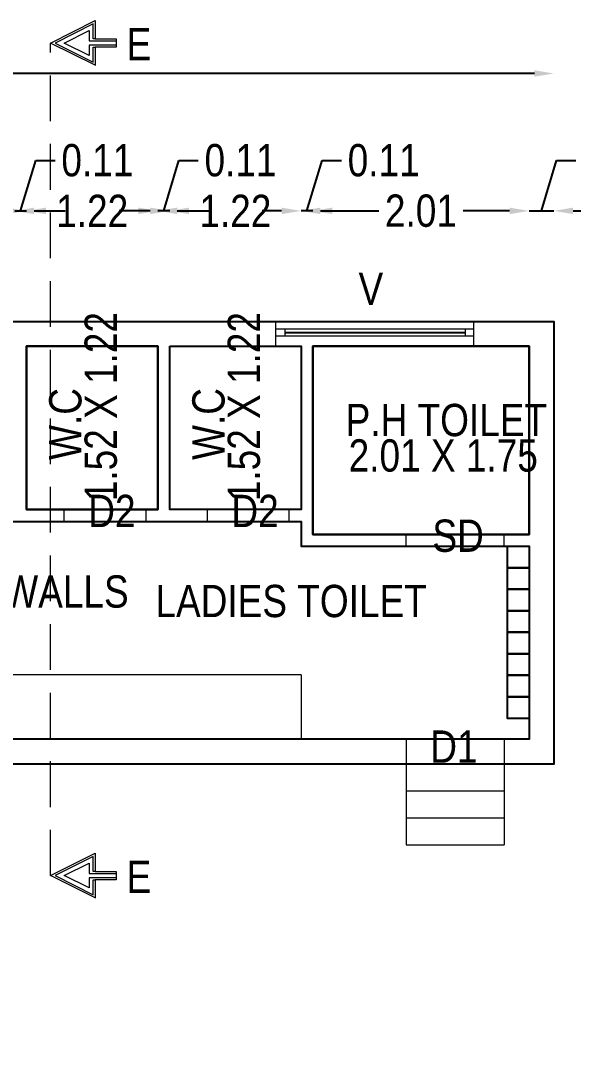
# Model space of a CAD drawing. Header units: metres. Extents: x 3750 to 6203, y 1588 to 3614.
# Drawn here: x 3816.61 to 3821.75, y 1644.06 to 1653.65 of the extents above; entities that cross this region are included whole.
import ezdxf

# ---------------------------------------------------------------- set-up
doc = ezdxf.new("R2010")
doc.units = ezdxf.units.M
doc.linetypes.add('DASHED', pattern=[0.75, 0.5, -0.25])
for name, color, linetype in [('BLK_1_FLR_0_WATER_CLOSET', 1, 'Continuous'), ('BLK_2_FLR_0_WATER_CLOSET', 1, 'Continuous'), ('BLK_3_FLR_0_WATER_CLOSET', 1, 'Continuous'), ('BLK_5_FLR_0_CARPET_AREA', 13, 'Continuous'), ('BLK_5_FLR_0_SP_WC', 233, 'Continuous'), ('BLK_5_FLR_0_WASH', 56, 'Continuous'), ('BLK_5_FLR_0_WATER_CLOSET', 1, 'Continuous'), ('BLK_6_FLR_0_SP_WC', 233, 'Continuous'), ('BLK_6_FLR_0_WATER_CLOSET', 2, 'Continuous'), ('BLK_7_FLR_0_SP_WC', 233, 'Continuous'), ('BLK_7_FLR_0_WATER_CLOSET', 233, 'Continuous')]:
    doc.layers.add(name, color=color, linetype=linetype)
doc.layers.add('BLK_5_FLR_0_ROOF_AREA', color=54, linetype='Continuous', plot=False)
doc.styles.add('RomanS', font='monos.ttf')
doc.styles.add('style2a', font='swissc.ttf')
doc.dimstyles.new('KOTTI 200', dxfattribs={"dimtxt": 0.44, "dimasz": 0.44, "dimexe": 0.5, "dimexo": 1, "dimgap": 0.075, "dimtad": 1, "dimdec": 0, "dimdsep": 46, "dimtxsty": 'RomanS', "dimcen": 0, "dimse1": 1, "dimse2": 1, "dimclrd": 8, "dimclre": 8, "dimclrt": 7, "dimadec": 0, "dimazin": 0, "dimtfac": 1, "dimtdec": 0, "dimtmove": 0, "dimatfit": 2, "dimfxl": 0, "dimtolj": 1, "dimtzin": 0, "dimarcsym": 0})
doc.dimstyles.get("Standard").update_dxf_attribs({"dimtxt": 0.3, "dimasz": 0.18, "dimexe": 0.18, "dimexo": 0.0625, "dimgap": 0.09, "dimtad": 0, "dimzin": 0, "dimdsep": 46, "dimtxsty": 'style2a', "dimcen": 0.09, "dimse1": 1, "dimse2": 1, "dimadec": 0, "dimazin": 0, "dimtfac": 1, "dimtofl": 0, "dimtmove": 0, "dimatfit": 3, "dimfxl": 0, "dimtolj": 1, "dimtzin": 0, "dimarcsym": 0})

# ---------------------------------------------------------------- blocks, each defined once
blk = doc.blocks.new('*D258')
at = {"color": 0, "lineweight": -2, "ltscale": 10}
for p, q in [((3815.1598, 1651.8806), (3814.9798, 1651.8806)), ((3816.7398, 1651.8806), (3816.9198, 1651.8806))]:
    blk.add_line(p, q, dxfattribs=at)
at = {"color": 0, "ltscale": 10}
for points in [[(3815.1598, 1651.9106), (3815.1598, 1651.8506), (3815.3398, 1651.8806)], [(3816.7398, 1651.9106), (3816.7398, 1651.8506), (3816.5598, 1651.8806)]]:
    blk.add_solid(points, dxfattribs=at)
at = {"layer": 'Defpoints', "color": 0, "ltscale": 10}
for p in [(3815.3398, 1651.8806), (3815.3398, 1650.6239), (3816.5598, 1650.6239)]:
    blk.add_point(p, dxfattribs=at)
at = {"color": 0, "lineweight": 18, "ltscale": 10, "insert": (3815.9498, 1651.8806), "char_height": 0.3, "attachment_point": 5, "style": 'style2a'}
blk.add_mtext('\\A1;1.22', dxfattribs=at)
blk = doc.blocks.new('*D259')
at = {"color": 0, "lineweight": -2, "ltscale": 10}
for p, q in [((3815.1598, 1651.8806), (3814.9798, 1651.8806)), ((3816.7398, 1651.8806), (3816.9198, 1651.8806))]:
    blk.add_line(p, q, dxfattribs=at)
at = {"color": 0, "ltscale": 10}
for points in [[(3815.1598, 1651.9106), (3815.1598, 1651.8506), (3815.3398, 1651.8806)], [(3816.7398, 1651.9106), (3816.7398, 1651.8506), (3816.5598, 1651.8806)]]:
    blk.add_solid(points, dxfattribs=at)
at = {"layer": 'Defpoints', "color": 0, "ltscale": 10}
for p in [(3816.5598, 1651.8806), (3815.3398, 1650.6239), (3816.5598, 1650.6239)]:
    blk.add_point(p, dxfattribs=at)
at = {"color": 0, "lineweight": 18, "ltscale": 10, "insert": (3815.9498, 1651.8806), "char_height": 0.3, "attachment_point": 5, "style": 'style2a'}
blk.add_mtext('\\A1;1.22', dxfattribs=at)
blk = doc.blocks.new('*D260')
at = {"color": 0, "lineweight": -2, "ltscale": 10}
for p, q in [((3816.6148, 1651.8806), (3816.7555, 1652.3496)), ((3816.7555, 1652.3496), (3816.9355, 1652.3496)), ((3816.3798, 1651.8806), (3816.1998, 1651.8806)), ((3816.5598, 1651.8806), (3816.6698, 1651.8806)), ((3816.8498, 1651.8806), (3817.0298, 1651.8806))]:
    blk.add_line(p, q, dxfattribs=at)
at = {"color": 0, "ltscale": 10}
for points in [[(3816.3798, 1651.9106), (3816.3798, 1651.8506), (3816.5598, 1651.8806)], [(3816.8498, 1651.9106), (3816.8498, 1651.8506), (3816.6698, 1651.8806)]]:
    blk.add_solid(points, dxfattribs=at)
at = {"layer": 'Defpoints', "color": 0, "ltscale": 10}
for p in [(3816.6698, 1651.8806), (3816.5598, 1650.6239), (3816.6698, 1650.6239)]:
    blk.add_point(p, dxfattribs=at)
at = {"color": 0, "lineweight": 18, "ltscale": 10, "insert": (3817.3279, 1652.3496), "char_height": 0.3, "attachment_point": 5, "style": 'style2a'}
blk.add_mtext('\\A1;0.11', dxfattribs=at)
blk = doc.blocks.new('*D261')
at = {"color": 0, "lineweight": -2, "ltscale": 10}
for p, q in [((3816.4898, 1651.8806), (3816.3098, 1651.8806)), ((3818.0698, 1651.8806), (3818.2498, 1651.8806))]:
    blk.add_line(p, q, dxfattribs=at)
at = {"color": 0, "ltscale": 10}
for points in [[(3816.4898, 1651.9106), (3816.4898, 1651.8506), (3816.6698, 1651.8806)], [(3818.0698, 1651.9106), (3818.0698, 1651.8506), (3817.8898, 1651.8806)]]:
    blk.add_solid(points, dxfattribs=at)
at = {"layer": 'Defpoints', "color": 0, "ltscale": 10}
for p in [(3817.8898, 1651.8806), (3816.6698, 1650.6239), (3817.8898, 1650.6239)]:
    blk.add_point(p, dxfattribs=at)
at = {"color": 0, "lineweight": 18, "ltscale": 10, "insert": (3817.2798, 1651.8806), "char_height": 0.3, "attachment_point": 5, "style": 'style2a'}
blk.add_mtext('\\A1;1.22', dxfattribs=at)
blk = doc.blocks.new('*D262')
at = {"color": 0, "lineweight": -2, "ltscale": 10}
for p, q in [((3817.9448, 1651.8806), (3818.0855, 1652.3496)), ((3818.0855, 1652.3496), (3818.2655, 1652.3496)), ((3817.7098, 1651.8806), (3817.5298, 1651.8806)), ((3817.9998, 1651.8806), (3817.8898, 1651.8806)), ((3818.1798, 1651.8806), (3818.3598, 1651.8806))]:
    blk.add_line(p, q, dxfattribs=at)
at = {"color": 0, "ltscale": 10}
for points in [[(3817.7098, 1651.9106), (3817.7098, 1651.8506), (3817.8898, 1651.8806)], [(3818.1798, 1651.9106), (3818.1798, 1651.8506), (3817.9998, 1651.8806)]]:
    blk.add_solid(points, dxfattribs=at)
at = {"layer": 'Defpoints', "color": 0, "ltscale": 10}
for p in [(3817.8898, 1651.8806), (3817.8898, 1650.6239), (3817.9998, 1650.6239)]:
    blk.add_point(p, dxfattribs=at)
at = {"color": 0, "lineweight": 18, "ltscale": 10, "insert": (3818.6579, 1652.3496), "char_height": 0.3, "attachment_point": 5, "style": 'style2a'}
blk.add_mtext('\\A1;0.11', dxfattribs=at)
blk = doc.blocks.new('*D263')
at = {"color": 0, "lineweight": -2, "ltscale": 10}
for p, q in [((3817.8198, 1651.8806), (3817.6398, 1651.8806)), ((3819.3998, 1651.8806), (3819.5798, 1651.8806))]:
    blk.add_line(p, q, dxfattribs=at)
at = {"color": 0, "ltscale": 10}
for points in [[(3817.8198, 1651.9106), (3817.8198, 1651.8506), (3817.9998, 1651.8806)], [(3819.3998, 1651.9106), (3819.3998, 1651.8506), (3819.2198, 1651.8806)]]:
    blk.add_solid(points, dxfattribs=at)
at = {"layer": 'Defpoints', "color": 0, "ltscale": 10}
for p in [(3819.2198, 1651.8806), (3817.9998, 1650.6239), (3819.2198, 1650.6239)]:
    blk.add_point(p, dxfattribs=at)
at = {"color": 0, "lineweight": 18, "ltscale": 10, "insert": (3818.6098, 1651.8806), "char_height": 0.3, "attachment_point": 5, "style": 'style2a'}
blk.add_mtext('\\A1;1.22', dxfattribs=at)
blk = doc.blocks.new('*D264')
at = {"color": 0, "lineweight": -2, "ltscale": 10}
for p, q in [((3819.2748, 1651.8806), (3819.4155, 1652.3496)), ((3819.4155, 1652.3496), (3819.5955, 1652.3496)), ((3819.0398, 1651.8806), (3818.8598, 1651.8806)), ((3819.3298, 1651.8806), (3819.2198, 1651.8806)), ((3819.5098, 1651.8806), (3819.6898, 1651.8806))]:
    blk.add_line(p, q, dxfattribs=at)
at = {"color": 0, "ltscale": 10}
for points in [[(3819.0398, 1651.9106), (3819.0398, 1651.8506), (3819.2198, 1651.8806)], [(3819.5098, 1651.9106), (3819.5098, 1651.8506), (3819.3298, 1651.8806)]]:
    blk.add_solid(points, dxfattribs=at)
at = {"layer": 'Defpoints', "color": 0, "ltscale": 10}
for p in [(3819.2198, 1651.8806), (3819.2198, 1650.6239), (3819.3298, 1650.6239)]:
    blk.add_point(p, dxfattribs=at)
at = {"color": 0, "lineweight": 18, "ltscale": 10, "insert": (3819.9879, 1652.3496), "char_height": 0.3, "attachment_point": 5, "style": 'style2a'}
blk.add_mtext('\\A1;0.11', dxfattribs=at)
blk = doc.blocks.new('*D265')
at = {"color": 0, "lineweight": -2, "ltscale": 10}
for p, q in [((3819.5098, 1651.8806), (3819.9421, 1651.8806)), ((3821.1584, 1651.8806), (3820.7261, 1651.8806))]:
    blk.add_line(p, q, dxfattribs=at)
at = {"color": 0, "ltscale": 10}
for points in [[(3819.5098, 1651.9106), (3819.5098, 1651.8506), (3819.3298, 1651.8806)], [(3821.1584, 1651.9106), (3821.1584, 1651.8506), (3821.3384, 1651.8806)]]:
    blk.add_solid(points, dxfattribs=at)
at = {"layer": 'Defpoints', "color": 0, "ltscale": 10}
for p in [(3821.3384, 1651.8806), (3819.3298, 1650.6239), (3821.3384, 1650.6239)]:
    blk.add_point(p, dxfattribs=at)
at = {"color": 0, "lineweight": 18, "ltscale": 10, "insert": (3820.3341, 1651.8806), "char_height": 0.3, "attachment_point": 5, "style": 'style2a'}
blk.add_mtext('\\A1;2.01', dxfattribs=at)
blk = doc.blocks.new('*D266')
at = {"color": 0, "lineweight": -2, "ltscale": 10}
for p, q in [((3821.4534, 1651.8806), (3821.5942, 1652.3498)), ((3821.5942, 1652.3498), (3821.7742, 1652.3498)), ((3821.1584, 1651.8806), (3820.9784, 1651.8806)), ((3821.3384, 1651.8806), (3821.5684, 1651.8806)), ((3821.7484, 1651.8806), (3821.9284, 1651.8806))]:
    blk.add_line(p, q, dxfattribs=at)
at = {"color": 0, "ltscale": 10}
for points in [[(3821.1584, 1651.9106), (3821.1584, 1651.8506), (3821.3384, 1651.8806)], [(3821.7484, 1651.9106), (3821.7484, 1651.8506), (3821.5684, 1651.8806)]]:
    blk.add_solid(points, dxfattribs=at)
at = {"layer": 'Defpoints', "color": 0, "ltscale": 10}
for p in [(3821.5684, 1651.8806), (3821.5684, 1650.8539), (3821.3384, 1650.6239)]:
    blk.add_point(p, dxfattribs=at)
at = {"color": 0, "lineweight": 18, "ltscale": 10, "insert": (3822.1932, 1652.3498), "char_height": 0.3, "attachment_point": 5, "style": 'style2a'}
blk.add_mtext('\\A1;0.23', dxfattribs=at)
blk = doc.blocks.new('*D267')
at = {"color": 0, "lineweight": -2, "ltscale": 10}
for p, q in [((3798.4312, 1653.1575), (3809.3918, 1653.1575)), ((3821.3884, 1653.1575), (3810.4278, 1653.1575))]:
    blk.add_line(p, q, dxfattribs=at)
at = {"color": 0, "ltscale": 10}
for points in [[(3798.4312, 1653.1875), (3798.4312, 1653.1275), (3798.2512, 1653.1575)], [(3821.3884, 1653.1875), (3821.3884, 1653.1275), (3821.5684, 1653.1575)]]:
    blk.add_solid(points, dxfattribs=at)
at = {"layer": 'Defpoints', "color": 0, "ltscale": 10}
for p in [(3798.2512, 1653.1575), (3798.2512, 1650.8539), (3821.5684, 1650.8539)]:
    blk.add_point(p, dxfattribs=at)
at = {"color": 0, "lineweight": 18, "ltscale": 10, "insert": (3809.9098, 1653.1575), "char_height": 0.3, "attachment_point": 5, "style": 'style2a'}
blk.add_mtext('\\A1;23.32', dxfattribs=at)
blk = doc.blocks.new('*D268')
at = {"color": 0, "lineweight": -2, "ltscale": 10}
for p, q in [((3822.619, 1651.0339), (3822.619, 1651.2139)), ((3823.3966, 1650.9722), (3823.3966, 1651.1522)), ((3822.619, 1650.7389), (3823.3966, 1650.9722)), ((3822.619, 1650.6239), (3822.619, 1650.8539)), ((3822.619, 1650.4439), (3822.619, 1650.2639))]:
    blk.add_line(p, q, dxfattribs=at)
at = {"color": 0, "ltscale": 10}
for points in [[(3822.589, 1651.0339), (3822.649, 1651.0339), (3822.619, 1650.8539)], [(3822.589, 1650.4439), (3822.649, 1650.4439), (3822.619, 1650.6239)]]:
    blk.add_solid(points, dxfattribs=at)
at = {"layer": 'Defpoints', "color": 0, "ltscale": 10}
for p in [(3821.3384, 1650.8539), (3822.619, 1650.8539), (3821.3384, 1650.6239)]:
    blk.add_point(p, dxfattribs=at)
at = {"color": 0, "lineweight": 18, "ltscale": 10, "insert": (3823.3966, 1651.5712), "char_height": 0.3, "attachment_point": 5, "rotation": 90, "style": 'style2a'}
blk.add_mtext('\\A1;0.23', dxfattribs=at)
blk = doc.blocks.new('*D269')
at = {"color": 0, "lineweight": -2, "ltscale": 10}
for p, q in [((3822.619, 1650.4439), (3822.619, 1650.1612)), ((3822.619, 1649.0539), (3822.619, 1649.3366))]:
    blk.add_line(p, q, dxfattribs=at)
at = {"color": 0, "ltscale": 10}
for points in [[(3822.589, 1650.4439), (3822.649, 1650.4439), (3822.619, 1650.6239)], [(3822.589, 1649.0539), (3822.649, 1649.0539), (3822.619, 1648.8739)]]:
    blk.add_solid(points, dxfattribs=at)
at = {"layer": 'Defpoints', "color": 0, "ltscale": 10}
for p in [(3821.3384, 1650.6239), (3821.3384, 1648.8739), (3822.619, 1648.8739)]:
    blk.add_point(p, dxfattribs=at)
at = {"color": 0, "lineweight": 18, "ltscale": 10, "insert": (3822.619, 1649.7489), "char_height": 0.3, "attachment_point": 5, "rotation": 90, "style": 'style2a'}
blk.add_mtext('\\A1;1.75', dxfattribs=at)
blk = doc.blocks.new('*D270')
at = {"color": 0, "lineweight": -2, "ltscale": 10}
for p, q in [((3822.619, 1649.0539), (3822.619, 1649.2339)), ((3823.396, 1649.052), (3823.396, 1649.232)), ((3822.619, 1648.8189), (3823.396, 1649.052)), ((3822.619, 1648.8739), (3822.619, 1648.7639)), ((3822.619, 1648.5839), (3822.619, 1648.4039))]:
    blk.add_line(p, q, dxfattribs=at)
at = {"color": 0, "ltscale": 10}
for points in [[(3822.589, 1649.0539), (3822.649, 1649.0539), (3822.619, 1648.8739)], [(3822.589, 1648.5839), (3822.649, 1648.5839), (3822.619, 1648.7639)]]:
    blk.add_solid(points, dxfattribs=at)
at = {"layer": 'Defpoints', "color": 0, "ltscale": 10}
for p in [(3821.3384, 1648.8739), (3821.3384, 1648.7639), (3822.619, 1648.7639)]:
    blk.add_point(p, dxfattribs=at)
at = {"color": 0, "lineweight": 18, "ltscale": 10, "insert": (3823.396, 1649.6245), "char_height": 0.3, "attachment_point": 5, "rotation": 90, "style": 'style2a'}
blk.add_mtext('\\A1;0.11', dxfattribs=at)
blk = doc.blocks.new('*D271')
at = {"color": 0, "lineweight": -2, "ltscale": 10}
for p, q in [((3822.619, 1648.5839), (3822.619, 1648.2801)), ((3822.619, 1647.1491), (3822.619, 1647.453))]:
    blk.add_line(p, q, dxfattribs=at)
at = {"color": 0, "ltscale": 10}
for points in [[(3822.589, 1648.5839), (3822.649, 1648.5839), (3822.619, 1648.7639)], [(3822.589, 1647.1491), (3822.649, 1647.1491), (3822.619, 1646.9691)]]:
    blk.add_solid(points, dxfattribs=at)
at = {"layer": 'Defpoints', "color": 0, "ltscale": 10}
for p in [(3821.3384, 1648.7639), (3821.3384, 1646.9691), (3822.619, 1646.9691)]:
    blk.add_point(p, dxfattribs=at)
at = {"color": 0, "lineweight": 18, "ltscale": 10, "insert": (3822.619, 1647.8665), "char_height": 0.3, "attachment_point": 5, "rotation": 90, "style": 'style2a'}
blk.add_mtext('\\A1;1.79', dxfattribs=at)
blk = doc.blocks.new('*D272')
at = {"color": 0, "lineweight": -2, "ltscale": 10}
for p, q in [((3822.6191, 1647.1491), (3822.6191, 1647.3291)), ((3823.3967, 1647.0874), (3823.3967, 1647.2674)), ((3822.6191, 1646.8541), (3823.3967, 1647.0874)), ((3822.6191, 1646.9691), (3822.6191, 1646.7391)), ((3822.6191, 1646.5591), (3822.6191, 1646.3791))]:
    blk.add_line(p, q, dxfattribs=at)
at = {"color": 0, "ltscale": 10}
for points in [[(3822.5891, 1647.1491), (3822.6491, 1647.1491), (3822.6191, 1646.9691)], [(3822.5891, 1646.5591), (3822.6491, 1646.5591), (3822.6191, 1646.7391)]]:
    blk.add_solid(points, dxfattribs=at)
at = {"layer": 'Defpoints', "color": 0, "ltscale": 10}
for p in [(3821.3384, 1646.9691), (3821.3384, 1646.7391), (3822.6191, 1646.7391)]:
    blk.add_point(p, dxfattribs=at)
at = {"color": 0, "lineweight": 18, "ltscale": 10, "insert": (3823.3967, 1647.6864), "char_height": 0.3, "attachment_point": 5, "rotation": 90, "style": 'style2a'}
blk.add_mtext('\\A1;0.23', dxfattribs=at)
blk = doc.blocks.new('*D273')
at = {"color": 0, "linetype": 'Continuous', "lineweight": -2}
for p, q in [((3824.3451, 1650.6739), (3824.3451, 1649.192)), ((3824.3451, 1646.9191), (3824.3451, 1648.4011))]:
    blk.add_line(p, q, dxfattribs=at)
at = {"color": 0, "linetype": 'Continuous'}
for points in [[(3824.3151, 1650.6739), (3824.3751, 1650.6739), (3824.3451, 1650.8539)], [(3824.3151, 1646.9191), (3824.3751, 1646.9191), (3824.3451, 1646.7391)]]:
    blk.add_solid(points, dxfattribs=at)
at = {"layer": 'Defpoints', "color": 0, "linetype": 'Continuous'}
for p in [(3821.5684, 1650.8539), (3824.3451, 1650.8539), (3821.5684, 1646.7391)]:
    blk.add_point(p, dxfattribs=at)
at = {"color": 0, "linetype": 'Continuous', "lineweight": 18, "insert": (3824.3451, 1648.7965), "char_height": 0.3, "attachment_point": 5, "rotation": 90, "style": 'style2a'}
blk.add_mtext('\\A1;4.11', dxfattribs=at)

msp = doc.modelspace()

# ---------------------------------------------------------------- linework, layer by layer
at = {"linetype": 'ByBlock', "lineweight": 18}
for p, q in [((3816.8933, 1653.4405), (3817.3081, 1653.6488)), ((3817.3081, 1653.6488), (3817.3081, 1653.4789)), ((3817.3081, 1653.4789), (3817.5016, 1653.4789)), ((3817.5016, 1653.4789), (3817.5016, 1653.4021)), ((3817.3074, 1653.2335), (3816.8933, 1653.4405)), ((3817.5016, 1653.4021), (3817.3081, 1653.4021)), ((3817.3081, 1653.4021), (3817.3081, 1653.2323)), ((3816.8933, 1645.7023), (3817.3081, 1645.9106)), ((3817.3081, 1645.9106), (3817.3081, 1645.7407)), ((3817.3081, 1645.7407), (3817.5016, 1645.7407)), ((3817.5016, 1645.7407), (3817.5016, 1645.664)), ((3817.3074, 1645.4953), (3816.8933, 1645.7023)), ((3817.5016, 1645.664), (3817.3081, 1645.664)), ((3817.3081, 1645.664), (3817.3081, 1645.4941))]:
    msp.add_line(p, q, dxfattribs=at)
at = {"linetype": 'DASHED', "lineweight": 18, "ltscale": 0.85}
msp.add_line((3816.8933, 1645.7023), (3816.8933, 1653.4405), dxfattribs=at)
at = {"linetype": 'Continuous', "lineweight": 18}
for p, q in [((3798.2512, 1650.8539), (3821.5684, 1650.8539)), ((3821.5684, 1650.8539), (3821.5684, 1646.7391)), ((3816.6698, 1650.6239), (3817.8898, 1650.6239)), ((3816.6698, 1649.1039), (3816.6698, 1650.6239)), ((3817.8898, 1649.1039), (3817.8898, 1650.6239)), ((3817.9998, 1650.6239), (3819.2198, 1650.6239)), ((3817.9998, 1649.1039), (3817.9998, 1650.6239)), ((3819.2198, 1649.1039), (3819.2198, 1650.6239)), ((3819.3298, 1650.6239), (3821.3384, 1650.6239)), ((3819.3298, 1648.8739), (3819.3298, 1650.6239)), ((3821.3384, 1650.6239), (3821.3384, 1648.8739)), ((3816.6698, 1649.1039), (3817.0198, 1649.1039)), ((3817.0198, 1648.9939), (3817.0198, 1649.1039)), ((3817.7798, 1649.1039), (3817.8898, 1649.1039)), ((3817.7798, 1648.9939), (3817.7798, 1649.1039)), ((3817.9998, 1649.1039), (3818.3498, 1649.1039)), ((3818.3498, 1648.9939), (3818.3498, 1649.1039)), ((3819.1098, 1649.1039), (3819.2198, 1649.1039)), ((3819.1098, 1648.9939), (3819.1098, 1649.1039)), ((3816.4498, 1648.9939), (3817.0198, 1648.9939)), ((3817.7798, 1648.9939), (3818.3498, 1648.9939)), ((3819.1098, 1648.9939), (3819.2198, 1648.9939)), ((3819.2198, 1648.7639), (3819.2198, 1648.9939)), ((3819.3298, 1648.8739), (3820.1984, 1648.8739)), ((3820.1984, 1648.7639), (3820.1984, 1648.8739)), ((3821.1084, 1648.8739), (3821.3384, 1648.8739)), ((3821.1084, 1648.7639), (3821.1084, 1648.8739)), ((3819.2198, 1648.7639), (3820.1984, 1648.7639)), ((3821.1084, 1648.7639), (3821.3384, 1648.7639)), ((3821.3384, 1648.7639), (3821.3384, 1646.9691)), ((3819.2198, 1647.5691), (3810.0298, 1647.5691)), ((3819.2198, 1647.5691), (3819.2198, 1646.9691)), ((3820.1984, 1646.9691), (3810.0298, 1646.9691)), ((3820.1984, 1646.9691), (3820.1984, 1646.7391)), ((3821.3384, 1646.9691), (3821.1084, 1646.9691)), ((3821.1084, 1646.9691), (3821.1084, 1646.7391)), ((3820.1984, 1646.7391), (3809.5698, 1646.7391)), ((3820.1984, 1646.7391), (3820.1984, 1645.9891)), ((3820.1984, 1646.7391), (3821.1084, 1646.7391)), ((3821.5684, 1646.7391), (3821.1084, 1646.7391)), ((3821.1084, 1646.7391), (3821.1084, 1645.9891)), ((3820.1984, 1646.4891), (3821.1084, 1646.4891)), ((3820.1984, 1646.2391), (3821.1084, 1646.2391)), ((3820.1984, 1645.9891), (3821.1084, 1645.9891))]:
    msp.add_line(p, q, dxfattribs=at)
at = {"lineweight": 18}
for p, q in [((3818.9872, 1650.6239), (3818.9872, 1650.8525)), ((3820.8264, 1650.6239), (3820.8264, 1650.8525)), ((3820.8264, 1650.78), (3818.9872, 1650.78)), ((3820.8264, 1650.716), (3818.9872, 1650.716)), ((3819.0684, 1650.78), (3819.0684, 1650.716)), ((3820.7452, 1650.78), (3820.7452, 1650.716))]:
    msp.add_line(p, q, dxfattribs=at)
at = {"linetype": 'ByBlock', "lineweight": 18}
for points in [[(3817.3081, 1653.4789), (3817.2889, 1653.4789), (3817.2889, 1653.6177), (3816.9345, 1653.4405)], [(3817.5016, 1653.4213), (3817.2506, 1653.4213), (3817.2506, 1653.3254), (3817.0203, 1653.4405), (3817.2506, 1653.5556), (3817.2506, 1653.4597), (3817.2698, 1653.4597), (3817.5016, 1653.4597)], [(3816.9345, 1653.4405), (3817.2889, 1653.2633), (3817.2889, 1653.4021), (3817.3074, 1653.4021)], [(3817.3081, 1645.7407), (3817.2889, 1645.7407), (3817.2889, 1645.8795), (3816.9345, 1645.7023)], [(3817.5016, 1645.6831), (3817.2506, 1645.6831), (3817.2506, 1645.5872), (3817.0203, 1645.7023), (3817.2506, 1645.8174), (3817.2506, 1645.7215), (3817.2698, 1645.7215), (3817.5016, 1645.7215)], [(3816.9345, 1645.7023), (3817.2889, 1645.5251), (3817.2889, 1645.664), (3817.3074, 1645.664)]]:
    msp.add_lwpolyline(points, dxfattribs=at)
at = {"lineweight": 18, "const_width": 0.0191}
msp.add_lwpolyline([(3820.7452, 1650.748), (3819.0684, 1650.748)], dxfattribs=at)
at = {"layer": 'BLK_1_FLR_0_WATER_CLOSET', "color": 2}
for points in [[(3816.6698, 1649.1039), (3817.8898, 1649.1039), (3817.8898, 1650.6239), (3816.6698, 1650.6239)], [(3817.9998, 1650.6239), (3819.2198, 1650.6239), (3819.2198, 1649.1039), (3817.9998, 1649.1039)]]:
    msp.add_lwpolyline(points, close=True, dxfattribs=at)
at = {"layer": 'BLK_2_FLR_0_WATER_CLOSET', "color": 2}
for points in [[(3816.6698, 1649.1039), (3817.8898, 1649.1039), (3817.8898, 1650.6239), (3816.6698, 1650.6239)], [(3817.9998, 1650.6239), (3819.2198, 1650.6239), (3819.2198, 1649.1039), (3817.9998, 1649.1039)]]:
    msp.add_lwpolyline(points, close=True, dxfattribs=at)
at = {"layer": 'BLK_3_FLR_0_WATER_CLOSET', "color": 2}
for points in [[(3816.6698, 1649.1039), (3817.8898, 1649.1039), (3817.8898, 1650.6239), (3816.6698, 1650.6239)], [(3817.9998, 1650.6239), (3819.2198, 1650.6239), (3819.2198, 1649.1039), (3817.9998, 1649.1039)]]:
    msp.add_lwpolyline(points, close=True, dxfattribs=at)
at = {"layer": 'BLK_5_FLR_0_CARPET_AREA', "ltscale": 0.01}
for points in [[(3816.6698, 1650.6239), (3817.8898, 1650.6239), (3817.8898, 1649.1039), (3816.6698, 1649.1039)], [(3817.9998, 1650.6239), (3819.2198, 1650.6239), (3819.2198, 1649.1039), (3817.9998, 1649.1039)], [(3819.3298, 1650.6239), (3821.3384, 1650.6239), (3821.3384, 1648.8739), (3819.3298, 1648.8739)], [(3810.0298, 1648.9939), (3819.2198, 1648.9939), (3819.2198, 1648.7639), (3821.3384, 1648.7639), (3821.3384, 1646.9691), (3810.0298, 1646.9691)]]:
    msp.add_lwpolyline(points, close=True, dxfattribs=at)
at = {"layer": 'BLK_5_FLR_0_ROOF_AREA', "color": 54, "ltscale": 0.01}
msp.add_lwpolyline([(3798.2512, 1650.8539), (3821.5684, 1650.8539), (3821.5684, 1646.7391), (3798.2512, 1646.7391)], close=True, dxfattribs=at)
at = {"layer": 'BLK_5_FLR_0_SP_WC', "color": 233}
msp.add_lwpolyline([(3819.3298, 1648.8739), (3821.3384, 1648.8739), (3821.3384, 1650.6239), (3819.3298, 1650.6239)], close=True, dxfattribs=at)
at = {"layer": 'BLK_5_FLR_0_WASH', "color": 60}
for points in [[(3821.1384, 1648.7639), (3821.3384, 1648.7639), (3821.3384, 1648.5639), (3821.1384, 1648.5639)], [(3821.1384, 1648.5639), (3821.3384, 1648.5639), (3821.3384, 1648.3639), (3821.1384, 1648.3639)], [(3821.1384, 1648.3639), (3821.3384, 1648.3639), (3821.3384, 1648.1639), (3821.1384, 1648.1639)], [(3821.1384, 1648.1639), (3821.3384, 1648.1639), (3821.3384, 1647.9639), (3821.1384, 1647.9639)], [(3821.1384, 1647.9639), (3821.3384, 1647.9639), (3821.3384, 1647.7639), (3821.1384, 1647.7639)], [(3821.1384, 1647.7639), (3821.3384, 1647.7639), (3821.3384, 1647.5639), (3821.1384, 1647.5639)], [(3821.1384, 1647.5639), (3821.3384, 1647.5639), (3821.3384, 1647.3639), (3821.1384, 1647.3639)], [(3821.1384, 1647.3639), (3821.3384, 1647.3639), (3821.3384, 1647.1639), (3821.1384, 1647.1639)]]:
    msp.add_lwpolyline(points, close=True, dxfattribs=at)
at = {"layer": 'BLK_5_FLR_0_WATER_CLOSET', "color": 2}
for points in [[(3816.6698, 1649.1039), (3817.8898, 1649.1039), (3817.8898, 1650.6239), (3816.6698, 1650.6239)], [(3817.9998, 1650.6239), (3819.2198, 1650.6239), (3819.2198, 1649.1039), (3817.9998, 1649.1039)]]:
    msp.add_lwpolyline(points, close=True, dxfattribs=at)
at = {"layer": 'BLK_6_FLR_0_SP_WC', "color": 233}
msp.add_lwpolyline([(3819.3298, 1648.8739), (3821.3384, 1648.8739), (3821.3384, 1650.6239), (3819.3298, 1650.6239)], close=True, dxfattribs=at)
at = {"layer": 'BLK_6_FLR_0_WATER_CLOSET', "color": 2}
for points in [[(3816.6698, 1649.1039), (3817.8898, 1649.1039), (3817.8898, 1650.6239), (3816.6698, 1650.6239)], [(3817.9998, 1650.6239), (3819.2198, 1650.6239), (3819.2198, 1649.1039), (3817.9998, 1649.1039)]]:
    msp.add_lwpolyline(points, close=True, dxfattribs=at)
at = {"layer": 'BLK_7_FLR_0_SP_WC', "color": 233}
msp.add_lwpolyline([(3819.3298, 1648.8739), (3821.3384, 1648.8739), (3821.3384, 1650.6239), (3819.3298, 1650.6239)], close=True, dxfattribs=at)
at = {"layer": 'BLK_7_FLR_0_WATER_CLOSET', "color": 2}
for points in [[(3816.6698, 1649.1039), (3817.8898, 1649.1039), (3817.8898, 1650.6239), (3816.6698, 1650.6239)], [(3817.9998, 1650.6239), (3819.2198, 1650.6239), (3819.2198, 1649.1039), (3817.9998, 1649.1039)]]:
    msp.add_lwpolyline(points, close=True, dxfattribs=at)

# ---------------------------------------------------------------- texts
at = {"lineweight": 18, "style": 'style2a'}
for s, p in [('E', (3817.5994, 1653.2795)), ('V', (3819.7547, 1651.0066)), ('P.H TOILET', (3819.6347, 1649.7867)), ('2.01 X 1.75', (3819.6626, 1649.4575)), ('D2', (3817.2433, 1648.9416)), ('D2', (3818.5733, 1648.9416)), ('SD', (3820.4408, 1648.7116)), ('2.10M HEIGHT WALLS', (3814.0093, 1648.193)), ('LADIES TOILET', (3817.8675, 1648.1047)), ('E', (3817.5994, 1645.5413))]:
    msp.add_text(s, height=0.3, dxfattribs=at).set_placement(p)
for s, p in [('1.52 X 1.22', (3817.509, 1649.1821)), ('1.52 X 1.22', (3818.839, 1649.1821)), ('W.C', (3817.1797, 1649.566)), ('W.C', (3818.5097, 1649.566))]:
    msp.add_text(s, height=0.3, rotation=90, dxfattribs=at).set_placement(p)
at = {"linetype": 'Continuous', "lineweight": 18, "style": 'style2a'}
msp.add_text('D1', height=0.3, dxfattribs=at).set_placement((3820.421, 1646.7515))

# ---------------------------------------------------------------- dimensions: what is measured, and where the dimension line sits
at = {"lineweight": 18, "ltscale": 10}
for base, p1, p2, picture, middle in [((3798.2512, 1653.1575), (3821.5684, 1650.8539), (3798.2512, 1650.8539), '*D267', (3809.9098, 1653.1575)), ((3816.6698, 1651.8806), (3816.5598, 1650.6239), (3816.6698, 1650.6239), '*D260', (3817.0255, 1652.3496)), ((3817.8898, 1651.8806), (3817.9998, 1650.6239), (3817.8898, 1650.6239), '*D262', (3818.3555, 1652.3496)), ((3819.2198, 1651.8806), (3819.3298, 1650.6239), (3819.2198, 1650.6239), '*D264', (3819.6855, 1652.3496)), ((3821.5684, 1651.8806), (3821.3384, 1650.6239), (3821.5684, 1650.8539), '*D266', (3821.8642, 1652.3498)), ((3815.3398, 1651.8806), (3816.5598, 1650.6239), (3815.3398, 1650.6239), '*D258', (3815.9498, 1651.8806)), ((3816.5598, 1651.8806), (3815.3398, 1650.6239), (3816.5598, 1650.6239), '*D259', (3815.9498, 1651.8806)), ((3817.8898, 1651.8806), (3816.6698, 1650.6239), (3817.8898, 1650.6239), '*D261', (3817.2798, 1651.8806)), ((3819.2198, 1651.8806), (3817.9998, 1650.6239), (3819.2198, 1650.6239), '*D263', (3818.6098, 1651.8806)), ((3821.3384, 1651.8806), (3819.3298, 1650.6239), (3821.3384, 1650.6239), '*D265', (3820.3341, 1651.8806))]:
    dim = msp.add_linear_dim(base=base, p1=p1, p2=p2, dimstyle='Standard', override={"dimtmove": 1}, dxfattribs=at)
    dim.commit()
    dim.dimension.update_dxf_attribs({"geometry": picture, "text_midpoint": middle})
for base, p1, p2, picture, middle in [((3822.619, 1650.8539), (3821.3384, 1650.6239), (3821.3384, 1650.8539), '*D268', (3823.3966, 1651.2422)), ((3822.619, 1648.8739), (3821.3384, 1650.6239), (3821.3384, 1648.8739), '*D269', (3822.619, 1649.7489)), ((3822.619, 1648.7639), (3821.3384, 1648.8739), (3821.3384, 1648.7639), '*D270', (3823.396, 1649.322)), ((3822.619, 1646.9691), (3821.3384, 1648.7639), (3821.3384, 1646.9691), '*D271', (3822.619, 1647.8665)), ((3822.6191, 1646.7391), (3821.3384, 1646.9691), (3821.3384, 1646.7391), '*D272', (3823.3967, 1647.3574))]:
    dim = msp.add_linear_dim(base=base, p1=p1, p2=p2, angle=90, dimstyle='Standard', override={"dimtmove": 1}, dxfattribs=at)
    dim.commit()
    dim.dimension.update_dxf_attribs({"geometry": picture, "text_midpoint": middle})
at = {"linetype": 'Continuous', "lineweight": 18}
dim = msp.add_linear_dim(base=(3824.3451, 1650.8539), p1=(3821.5684, 1646.7391), p2=(3821.5684, 1650.8539), angle=90, dimstyle='Standard', override={"dimtxt": 0.3, "dimdec": 2, "dimtxsty": 'style2a'}, dxfattribs=at)
dim.commit()
dim.dimension.update_dxf_attribs({"geometry": '*D273', "text_midpoint": (3824.3451, 1648.7965)})

# ---------------------------------------------------------------- leaders
at = {"lineweight": 18}
msp.add_leader([(3820.8521, 1642.3969, -3.8719), (3823.6001, 1644.2545, -3.8719), (3824.2546, 1644.2545, -3.8719)], dimstyle='KOTTI 200', override={"dimtxt": 0.22, "dimasz": 0.22, "dimdec": 2, "dimtmove": 1}, dxfattribs=at)

doc.saveas('drawing.dxf')
